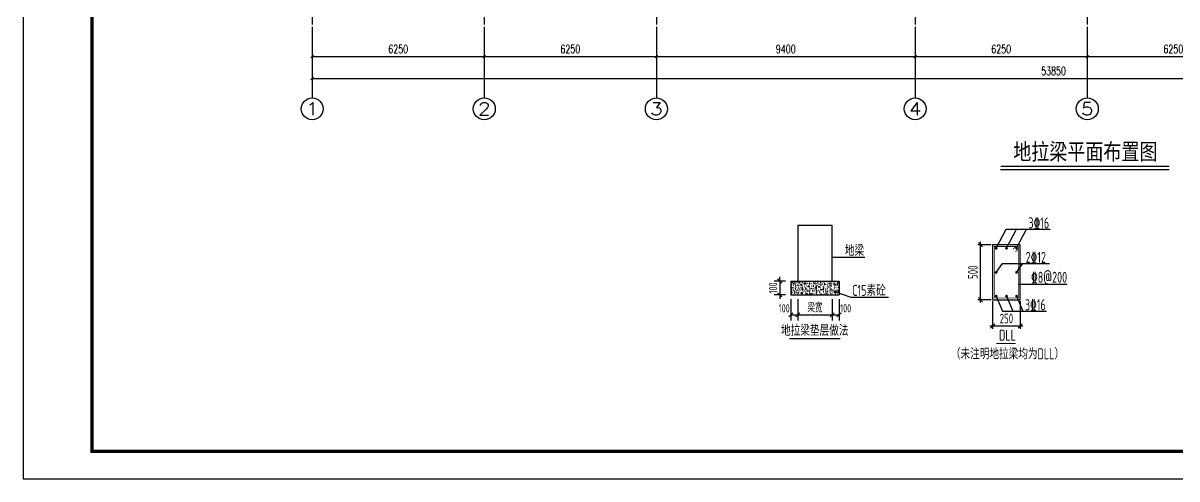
# Model space of a CAD drawing. Extents: x -441005 to 725361, y -182459 to 319313.
# Drawn here: x -196000 to -154094, y -86950 to -70382 of the extents above; entities that cross this region are included whole.
import ezdxf
from ezdxf.enums import TextEntityAlignment as Align

# ---------------------------------------------------------------- set-up
doc = ezdxf.new("R2010")
doc.units = 0
doc.header["$LTSCALE"] = 100
doc.linetypes.add('DOTE', pattern=[2.42, 2, -0.2, 0.02, -0.2])
doc.layers.get('0').update_dxf_attribs({"linetype": 'CONTINUOUS'})
doc.layers.get('Defpoints').update_dxf_attribs({"linetype": 'CONTINUOUS'})
for name, color, linetype in [('AXIS', 3, 'CONTINUOUS'), ('AXIS_TEXT', 7, 'CONTINUOUS'), ('DIM', 3, 'CONTINUOUS'), ('DOTE', 8, 'DOTE'), ('D大样&索引', 7, 'CONTINUOUS'), ('REIN', 1, 'CONTINUOUS'), ('S说明&图名', 4, 'CONTINUOUS'), ('图框', 7, 'CONTINUOUS')]:
    doc.layers.add(name, color=color, linetype=linetype)
doc.styles.add('_TCH_AXIS', font='COMPLEX', dxfattribs={"bigfont": 'GBCBIG'})
doc.styles.add('_TCH_DIM_T3', font='simplex_.ttf', dxfattribs={"width": 0.705882, "bigfont": 'GBCBIG'})
doc.styles.add('COMPLEX', font='COMPLEX')
doc.styles.add('HZFS', font='romanc.shx', dxfattribs={"bigfont": 'dxfs.shx'})
doc.styles.add('STK', font='simhei_1.ttf')
doc.styles.add('TSSD_Rein', font='Tssdeng.shx', dxfattribs={"width": 0.7, "bigfont": '1.shx'})
doc.dimstyles.new('100x5', dxfattribs={"dimscale": 0, "dimtxt": 300, "dimasz": 150, "dimexe": 200, "dimexo": 300, "dimgap": 90, "dimtad": 1, "dimdec": 0, "dimlfac": 0.2, "dimzin": 12, "dimdsep": 46, "dimtxsty": 'HZFS', "dimblk1": 'OBLIQUE', "dimblk2": 'OBLIQUE', "dimsah": 1, "dimcen": 0, "dimclrd": 256, "dimclre": 256, "dimclrt": 256, "dimadec": 0, "dimazin": 0, "dimtfac": 1, "dimtdec": 0, "dimtix": 1, "dimtmove": 2, "dimatfit": 3, "dimldrblk": 'OBLIQUE', "dimfxl": 0, "dimtolj": 1, "dimtzin": 0, "dimarcsym": 0})
doc.dimstyles.new('_TCH_ARCH&&100', dxfattribs={"dimtxt": 297.5, "dimasz": 100, "dimexe": 250, "dimexo": 300, "dimgap": 126.25, "dimtad": 1, "dimdec": 0, "dimzin": 0, "dimdsep": 46, "dimtxsty": '_TCH_DIM_T3', "dimblk": 'ARCHTICK', "dimcen": 0.09, "dimclrt": 7, "dimazin": 2, "dimtfac": 1, "dimtdec": 0, "dimtix": 1, "dimtmove": 2, "dimatfit": 3, "dimfxl": 0, "dimtolj": 1, "dimtzin": 0, "dimarcsym": 0})
doc.dimstyles.new('TSSD_100_100$0', dxfattribs={"dimtxt": 350, "dimasz": 150, "dimexe": 100, "dimexo": 50, "dimgap": 100, "dimtad": 1, "dimdec": 0, "dimzin": 0, "dimdsep": 46, "dimtxsty": 'TSSD_Rein', "dimblk": 'OBLIQUE', "dimcen": 0, "dimdle": 100, "dimclrt": 7, "dimadec": 0, "dimazin": 0, "dimtfac": 1, "dimtdec": 0, "dimtix": 1, "dimtmove": 2, "dimatfit": 3, "dimfxl": 0, "dimtolj": 1, "dimtzin": 0, "dimarcsym": 0})

# ---------------------------------------------------------------- blocks, each defined once
blk = doc.blocks.new('_AXISO')
blk.add_circle((0, 0), 0.5)
at = {"layer": 'AXIS_TEXT', "style": 'COMPLEX', "width": 1.041667}
blk.add_attdef('A', text='', height=0.56, dxfattribs=at).set_placement((-0.25, -0.28), (0.25, -0.28), align=Align.FIT)
blk = doc.blocks.new('_ArchTick')
at = {"color": 0, "linetype": 'ByBlock', "const_width": 0.4}
blk.add_lwpolyline([(-0.5, -0.5), (0.5, 0.5)], dxfattribs=at)
blk = doc.blocks.new('*D1121')
at = {"layer": 'AXIS', "color": 0, "lineweight": -2}
for p, q in [((-185500, -70900), (-185500, -71850)), ((-179250, -70900), (-179250, -71850)), ((-185500, -71600), (-179250, -71600))]:
    blk.add_line(p, q, dxfattribs=at)
at = {"layer": 'Defpoints', "color": 0}
for p in [(-185500, -70600), (-179250, -70600), (-179250, -71600)]:
    blk.add_point(p, dxfattribs=at)
at = {"layer": 'AXIS', "color": 0, "lineweight": -2, "xscale": 100, "yscale": 100, "zscale": 100, "rotation": 180}
blk.add_blockref('_ArchTick', (-185500, -71600), dxfattribs=at)
at = {"layer": 'AXIS', "color": 0, "lineweight": -2, "xscale": 100, "yscale": 100, "zscale": 100}
blk.add_blockref('_ArchTick', (-179250, -71600), dxfattribs=at)
at = {"layer": 'AXIS', "color": 7, "insert": (-182375, -71325), "char_height": 297.5, "attachment_point": 5, "style": '_TCH_DIM_T3'}
blk.add_mtext('\\A1;6250', dxfattribs=at)
blk = doc.blocks.new('*D1122')
at = {"layer": 'AXIS', "color": 0, "lineweight": -2}
for p, q in [((-179250, -70900), (-179250, -71850)), ((-173000, -70900), (-173000, -71850)), ((-179250, -71600), (-173000, -71600))]:
    blk.add_line(p, q, dxfattribs=at)
at = {"layer": 'Defpoints', "color": 0}
for p in [(-179250, -70600), (-173000, -70600), (-173000, -71600)]:
    blk.add_point(p, dxfattribs=at)
at = {"layer": 'AXIS', "color": 0, "lineweight": -2, "xscale": 100, "yscale": 100, "zscale": 100, "rotation": 180}
blk.add_blockref('_ArchTick', (-179250, -71600), dxfattribs=at)
at = {"layer": 'AXIS', "color": 0, "lineweight": -2, "xscale": 100, "yscale": 100, "zscale": 100}
blk.add_blockref('_ArchTick', (-173000, -71600), dxfattribs=at)
at = {"layer": 'AXIS', "color": 7, "insert": (-176125, -71325), "char_height": 297.5, "attachment_point": 5, "style": '_TCH_DIM_T3'}
blk.add_mtext('\\A1;6250', dxfattribs=at)
blk = doc.blocks.new('*D1123')
at = {"layer": 'AXIS', "color": 0, "lineweight": -2}
for p, q in [((-173000, -70900), (-173000, -71850)), ((-163600, -70900), (-163600, -71850)), ((-173000, -71600), (-163600, -71600))]:
    blk.add_line(p, q, dxfattribs=at)
at = {"layer": 'Defpoints', "color": 0}
for p in [(-173000, -70600), (-163600, -70600), (-163600, -71600)]:
    blk.add_point(p, dxfattribs=at)
at = {"layer": 'AXIS', "color": 0, "lineweight": -2, "xscale": 100, "yscale": 100, "zscale": 100, "rotation": 180}
blk.add_blockref('_ArchTick', (-173000, -71600), dxfattribs=at)
at = {"layer": 'AXIS', "color": 0, "lineweight": -2, "xscale": 100, "yscale": 100, "zscale": 100}
blk.add_blockref('_ArchTick', (-163600, -71600), dxfattribs=at)
at = {"layer": 'AXIS', "color": 7, "insert": (-168300, -71325), "char_height": 297.5, "attachment_point": 5, "style": '_TCH_DIM_T3'}
blk.add_mtext('\\A1;9400', dxfattribs=at)
blk = doc.blocks.new('*D1124')
at = {"layer": 'AXIS', "color": 0, "lineweight": -2}
for p, q in [((-163600, -70900), (-163600, -71850)), ((-157350, -70900), (-157350, -71850)), ((-163600, -71600), (-157350, -71600))]:
    blk.add_line(p, q, dxfattribs=at)
at = {"layer": 'Defpoints', "color": 0}
for p in [(-163600, -70600), (-157350, -70600), (-157350, -71600)]:
    blk.add_point(p, dxfattribs=at)
at = {"layer": 'AXIS', "color": 0, "lineweight": -2, "xscale": 100, "yscale": 100, "zscale": 100, "rotation": 180}
blk.add_blockref('_ArchTick', (-163600, -71600), dxfattribs=at)
at = {"layer": 'AXIS', "color": 0, "lineweight": -2, "xscale": 100, "yscale": 100, "zscale": 100}
blk.add_blockref('_ArchTick', (-157350, -71600), dxfattribs=at)
at = {"layer": 'AXIS', "color": 7, "insert": (-160475, -71325), "char_height": 297.5, "attachment_point": 5, "style": '_TCH_DIM_T3'}
blk.add_mtext('\\A1;6250', dxfattribs=at)
blk = doc.blocks.new('*D1125')
at = {"layer": 'AXIS', "color": 0, "lineweight": -2}
for p, q in [((-157350, -70900), (-157350, -71850)), ((-151100, -70900), (-151100, -71850)), ((-157350, -71600), (-151100, -71600))]:
    blk.add_line(p, q, dxfattribs=at)
at = {"layer": 'Defpoints', "color": 0}
for p in [(-157350, -70600), (-151100, -70600), (-151100, -71600)]:
    blk.add_point(p, dxfattribs=at)
at = {"layer": 'AXIS', "color": 0, "lineweight": -2, "xscale": 100, "yscale": 100, "zscale": 100, "rotation": 180}
blk.add_blockref('_ArchTick', (-157350, -71600), dxfattribs=at)
at = {"layer": 'AXIS', "color": 0, "lineweight": -2, "xscale": 100, "yscale": 100, "zscale": 100}
blk.add_blockref('_ArchTick', (-151100, -71600), dxfattribs=at)
at = {"layer": 'AXIS', "color": 7, "insert": (-154225, -71325), "char_height": 297.5, "attachment_point": 5, "style": '_TCH_DIM_T3'}
blk.add_mtext('\\A1;6250', dxfattribs=at)
blk = doc.blocks.new('*D1133')
at = {"layer": 'AXIS', "color": 0, "lineweight": -2}
for p, q in [((-185500, -70900), (-185500, -72650)), ((-131650, -70900), (-131650, -72650)), ((-185500, -72400), (-131650, -72400))]:
    blk.add_line(p, q, dxfattribs=at)
at = {"layer": 'Defpoints', "color": 0}
for p in [(-185500, -70600), (-131650, -70600), (-131650, -72400)]:
    blk.add_point(p, dxfattribs=at)
at = {"layer": 'AXIS', "color": 0, "lineweight": -2, "xscale": 100, "yscale": 100, "zscale": 100, "rotation": 180}
blk.add_blockref('_ArchTick', (-185500, -72400), dxfattribs=at)
at = {"layer": 'AXIS', "color": 0, "lineweight": -2, "xscale": 100, "yscale": 100, "zscale": 100}
blk.add_blockref('_ArchTick', (-131650, -72400), dxfattribs=at)
at = {"layer": 'AXIS', "color": 7, "insert": (-158575, -72125), "char_height": 297.5, "attachment_point": 5, "style": '_TCH_DIM_T3'}
blk.add_mtext('\\A1;53850', dxfattribs=at)
blk = doc.blocks.new('_OBLIQUE')
at = {"color": 0, "linetype": 'ByBlock'}
blk.add_line((-0.5, -0.5), (0.5, 0.5), dxfattribs=at)
blk = doc.blocks.new('*D1143')
at = {"layer": 'Defpoints', "color": 0}
for p in [(-166615, -80122), (-166365, -80122), (-166365, -80988)]:
    blk.add_point(p, dxfattribs=at)
at = {"layer": 'D大样&索引', "lineweight": -2}
for p, q in [((-166615, -80422), (-166615, -81188)), ((-166365, -80422), (-166365, -81188)), ((-166615, -80988), (-166365, -80988))]:
    blk.add_line(p, q, dxfattribs=at)
at = {"layer": 'D大样&索引', "lineweight": -2, "xscale": 150, "yscale": 150, "zscale": 150, "rotation": 180}
blk.add_blockref('_OBLIQUE', (-166615, -80988), dxfattribs=at)
at = {"layer": 'D大样&索引', "lineweight": -2, "xscale": 150, "yscale": 150, "zscale": 150}
blk.add_blockref('_OBLIQUE', (-166365, -80988), dxfattribs=at)
at = {"layer": 'D大样&索引', "insert": (-166123, -80748), "char_height": 300, "attachment_point": 5, "style": 'TSSD_Rein'}
blk.add_mtext('\\A1;\\A1;100', dxfattribs=at)
blk = doc.blocks.new('*D1144')
at = {"layer": 'Defpoints', "color": 0}
for p in [(-167865, -80122), (-166615, -80122), (-166615, -80988)]:
    blk.add_point(p, dxfattribs=at)
at = {"layer": 'D大样&索引', "lineweight": -2}
for p, q in [((-167865, -80422), (-167865, -81188)), ((-166615, -80422), (-166615, -81188)), ((-167865, -80988), (-166615, -80988))]:
    blk.add_line(p, q, dxfattribs=at)
at = {"layer": 'D大样&索引', "lineweight": -2, "xscale": 150, "yscale": 150, "zscale": 150, "rotation": 180}
blk.add_blockref('_OBLIQUE', (-167865, -80988), dxfattribs=at)
at = {"layer": 'D大样&索引', "lineweight": -2, "xscale": 150, "yscale": 150, "zscale": 150}
blk.add_blockref('_OBLIQUE', (-166615, -80988), dxfattribs=at)
at = {"layer": 'D大样&索引', "insert": (-167240, -80748), "char_height": 300, "attachment_point": 5, "style": 'TSSD_Rein'}
blk.add_mtext('\\A1;梁宽', dxfattribs=at)
blk = doc.blocks.new('*D1145')
at = {"layer": 'Defpoints', "color": 0}
for p in [(-168115, -80122), (-167865, -80122), (-167865, -80988)]:
    blk.add_point(p, dxfattribs=at)
at = {"layer": 'D大样&索引', "lineweight": -2}
for p, q in [((-168115, -80422), (-168115, -81188)), ((-167865, -80422), (-167865, -81188)), ((-168115, -80988), (-167865, -80988))]:
    blk.add_line(p, q, dxfattribs=at)
at = {"layer": 'D大样&索引', "lineweight": -2, "xscale": 150, "yscale": 150, "zscale": 150, "rotation": 180}
blk.add_blockref('_OBLIQUE', (-168115, -80988), dxfattribs=at)
at = {"layer": 'D大样&索引', "lineweight": -2, "xscale": 150, "yscale": 150, "zscale": 150}
blk.add_blockref('_OBLIQUE', (-167865, -80988), dxfattribs=at)
at = {"layer": 'D大样&索引', "insert": (-168357, -80748), "char_height": 300, "attachment_point": 5, "style": 'TSSD_Rein'}
blk.add_mtext('\\A1;\\A1;100', dxfattribs=at)
blk = doc.blocks.new('*D1146')
at = {"layer": 'Defpoints', "color": 0}
for p in [(-168014, -79758), (-168520, -80258), (-168014, -80258)]:
    blk.add_point(p, dxfattribs=at)
at = {"layer": 'D大样&索引', "lineweight": -2}
for p, q in [((-168520, -79758), (-168520, -79608)), ((-168314, -79758), (-168720, -79758)), ((-168520, -79758), (-168520, -80258)), ((-168314, -80258), (-168720, -80258)), ((-168520, -80258), (-168520, -80408))]:
    blk.add_line(p, q, dxfattribs=at)
at = {"layer": 'D大样&索引', "lineweight": -2, "xscale": 150, "yscale": 150, "zscale": 150}
for p, rotation in [((-168520, -79758), 270), ((-168520, -80258), 90)]:
    blk.add_blockref('_OBLIQUE', p, dxfattribs=dict(at, rotation=rotation))
at = {"layer": 'D大样&索引', "insert": (-168760, -80008), "char_height": 300, "attachment_point": 5, "rotation": 90, "style": 'TSSD_Rein'}
blk.add_mtext('\\A1;100', dxfattribs=at)
blk = doc.blocks.new('*D1147')
at = {"layer": 'Defpoints', "color": 0}
for p in [(-160787, -80437), (-159787, -80437), (-160787, -81394)]:
    blk.add_point(p, dxfattribs=at)
at = {"layer": 'DIM', "color": 0, "lineweight": -2}
for p, q in [((-160787, -80487), (-160787, -81494)), ((-159787, -80487), (-159787, -81494)), ((-159687, -81394), (-160887, -81394))]:
    blk.add_line(p, q, dxfattribs=at)
at = {"layer": 'DIM', "color": 0, "lineweight": -2, "xscale": 150, "yscale": 150, "zscale": 150, "rotation": 180}
blk.add_blockref('_OBLIQUE', (-160787, -81394), dxfattribs=at)
at = {"layer": 'DIM', "color": 0, "lineweight": -2, "xscale": 150, "yscale": 150, "zscale": 150}
blk.add_blockref('_OBLIQUE', (-159787, -81394), dxfattribs=at)
at = {"layer": 'DIM', "color": 7, "insert": (-160287, -81119), "char_height": 350, "attachment_point": 5, "style": 'TSSD_Rein'}
blk.add_mtext('\\A1;250', dxfattribs=at)
blk = doc.blocks.new('*D1148')
at = {"layer": 'Defpoints', "color": 0}
for p in [(-161229, -78437), (-160787, -78437), (-160787, -80437)]:
    blk.add_point(p, dxfattribs=at)
at = {"layer": 'DIM', "color": 0, "lineweight": -2}
for p, q in [((-161229, -80537), (-161229, -78337)), ((-160837, -78437), (-161329, -78437)), ((-160837, -80437), (-161329, -80437))]:
    blk.add_line(p, q, dxfattribs=at)
at = {"layer": 'DIM', "color": 0, "lineweight": -2, "xscale": 150, "yscale": 150, "zscale": 150}
for p, rotation in [((-161229, -78437), 90), ((-161229, -80437), 270)]:
    blk.add_blockref('_OBLIQUE', p, dxfattribs=dict(at, rotation=rotation))
at = {"layer": 'DIM', "color": 7, "insert": (-161504, -79437), "char_height": 350, "attachment_point": 5, "rotation": 90, "style": 'TSSD_Rein'}
blk.add_mtext('\\A1;500', dxfattribs=at)
blk = doc.blocks.new('A2+1_2')
at = {"layer": '图框'}
blk.add_lwpolyline([(0, 0), (89100, 0), (89100, 42000), (0, 42000)], close=True, dxfattribs=at)
at = {"layer": '图框', "const_width": 120}
blk.add_lwpolyline([(2500, 1000), (88100, 1000), (88100, 41000), (2500, 41000)], close=True, dxfattribs=at)

msp = doc.modelspace()

# ---------------------------------------------------------------- hatches: boundary and pattern name
at = {"layer": 'D大样&索引'}
h = msp.add_hatch(dxfattribs=at)
h.set_pattern_fill('AR-CONC', color=256, style=0)
h.set_pattern_definition([(50, (-1389612.78, 327842.7), (182.184669, -15.939086), [19.05, -209.55]), (355, (-1389612.78, 327842.7), (-35.242826, 191.056643), [15.24, -167.64]), (100.451, (-1389597.6, 327841.38), (146.942502, 175.116688), [16.19, -178.09]), (46.1842, (-1389612.78, 327893.5), (271.07904, -42.042328), [28.575, -314.325]), (96.6356, (-1389590.2, 327890), (237.404234, 247.425556), [24.285, -267.135]), (351.184, (-1389612.78, 327893.5), (237.404606, 247.42512), [22.86, -251.46]), (21, (-1389587.38, 327880.8), (151.61488, -102.265519), [19.05, -209.55]), (326, (-1389587.38, 327880.8), (61.802028, 184.187966), [15.24, -167.64]), (71.4514, (-1389574.74, 327872.28), (213.41649, 81.922858), [16.19, -178.09]), (37.5, (-1389612.78, 327842.707), (3.0886033, 84.555039), [0, -165.608, 0, -170.18, 0, -168.275]), (7.5, (-1389612.78, 327842.71), (66.8196625, 100.180575), [0, -97.028, 0, -161.798, 0, -64.135]), (327.5, (-1389669.42, 327842.707), (135.590595, -5.728744), [0, -63.5, 0, -198.12, 0, -262.89]), (317.5, (-1389694.82, 327842.71), (148.129181, 25.426491), [0, -82.55, 0, -131.572, 0, -186.69])])
h.paths.add_polyline_path([(-166365, -80258.1), (-166365, -79758.1), (-168115, -79758.1), (-168115, -80258.1)])

# ---------------------------------------------------------------- linework, layer by layer
at = {"layer": 'AXIS'}
for p, q in [((-185500, -70600), (-185500, -73100)), ((-179250, -70600), (-179250, -73100)), ((-173000, -70600), (-173000, -73100)), ((-163600, -70600), (-163600, -73100)), ((-157350, -70600), (-157350, -73100))]:
    msp.add_line(p, q, dxfattribs=at)
at = {"layer": 'DOTE', "ltscale": 2}
for p, q in [((-185500, -53100), (-185500, -70600)), ((-179250, -53100), (-179250, -70600)), ((-173000, -53100), (-173000, -70600)), ((-163600, -53100), (-163600, -70600)), ((-157350, -53100), (-157350, -70600))]:
    msp.add_line(p, q, dxfattribs=at)
at = {"layer": 'D大样&索引', "color": 2}
for p, q in [((-167865, -77744.9), (-167865, -79758.1)), ((-166615, -79758.1), (-166615, -77744.9)), ((-168115, -79758.1), (-166365, -79758.1)), ((-168115, -79758.1), (-168115, -80258.1)), ((-166365, -79758.1), (-166365, -80258.1)), ((-168115, -80258.1), (-166365, -80258.1))]:
    msp.add_line(p, q, dxfattribs=at)
at = {"layer": 'D大样&索引'}
for p, q in [((-160657.5, -78567.5), (-160300, -77875)), ((-160300, -77875), (-158700, -77875)), ((-160282.5, -78567.5), (-159925, -77875)), ((-159917.5, -78567.5), (-159560, -77875)), ((-166615, -78896.2), (-165424.5, -78896.2)), ((-160657.5, -79442.5), (-160425, -79125)), ((-160425, -79125), (-158725, -79125)), ((-159917.5, -79442.5), (-159685, -79125)), ((-159852.5, -79875), (-158075, -79875)), ((-166527.1, -80143.8), (-165938.3, -80345.5)), ((-165938.3, -80345.5), (-164563.6, -80345.5)), ((-160657.5, -80307.5), (-160425, -80850)), ((-160282.5, -80307.5), (-160050, -80850)), ((-159917.5, -80307.5), (-159685, -80850)), ((-160425, -80850), (-158825, -80850))]:
    msp.add_line(p, q, dxfattribs=at)
at = {"layer": 'D大样&索引', "color": 2}
msp.add_lwpolyline([(-166615, -77744.9), (-167865, -77744.9)], dxfattribs=at)
at = {"layer": 'D大样&索引'}
msp.add_lwpolyline([(-160787.5, -80437.5), (-159787.5, -80437.5), (-159787.5, -78437.5), (-160787.5, -78437.5)], close=True, dxfattribs=at)
at = {"layer": 'D大样&索引', "const_width": 42}
for points in [[(-168167.1, -81854), (-166321.8, -81854)], [(-160650, -82029), (-159950, -82029)]]:
    msp.add_lwpolyline(points, dxfattribs=at)
at = {"layer": 'REIN', "const_width": 30}
msp.add_lwpolyline([(-160048.3, -78606.4), (-159944.4, -78502.5), (-159852.5, -78502.5), (-159852.5, -80372.5), (-160722.5, -80372.5), (-160722.5, -78502.5), (-159852.5, -78502.5), (-159852.5, -78594.4), (-159956.4, -78698.3)], dxfattribs=at)
at = {"layer": 'REIN', "const_width": 50}
for points in [[(-160682.5, -78567.5, 1), (-160632.5, -78567.5, 1)], [(-160307.5, -78567.5, 1), (-160257.5, -78567.5, 1)], [(-159942.5, -78567.5, 1), (-159892.5, -78567.5, 1)], [(-160682.5, -79442.5, 1), (-160632.5, -79442.5, 1)], [(-159942.5, -79442.5, 1), (-159892.5, -79442.5, 1)], [(-160682.5, -80307.5, 1), (-160632.5, -80307.5, 1)], [(-160307.5, -80307.5, 1), (-160257.5, -80307.5, 1)], [(-159942.5, -80307.5, 1), (-159892.5, -80307.5, 1)]]:
    msp.add_lwpolyline(points, format="xyb", close=True, dxfattribs=at)
at = {"layer": 'S说明&图名'}
msp.add_line((-160497.2, -75700), (-154371.1, -75700), dxfattribs=at)
msp.add_lwpolyline([(-160497.2, -75592, 45, 45, 0), (-154371.1, -75592, 0, 0, 0)], format="xyseb", dxfattribs=at)

# ---------------------------------------------------------------- block references
msp.add_blockref('A2+1_2', (-196000, -86950))
at = {"layer": 'AXIS'}
ref = msp.add_blockref('_AXISO', (-185500, -73500), dxfattribs=dict(at, xscale=800, yscale=800, zscale=800))
ref.add_attrib('A', '1', dxfattribs={"layer": 'AXIS_TEXT', "height": 452.5, "style": '_TCH_AXIS', "width": 2.333333}).set_placement((-185726.3, -73726.3), (-185273.7, -73726.3), align=Align.FIT)
ref = msp.add_blockref('_AXISO', (-179250, -73500), dxfattribs=dict(at, xscale=800, yscale=800, zscale=800))
ref.add_attrib('A', '2', dxfattribs={"layer": 'AXIS_TEXT', "height": 452.5, "style": '_TCH_AXIS', "width": 1.5}).set_placement((-179476.3, -73726.3), (-179023.7, -73726.3), align=Align.FIT)
ref = msp.add_blockref('_AXISO', (-173000, -73500), dxfattribs=dict(at, xscale=800, yscale=800, zscale=800))
ref.add_attrib('A', '3', dxfattribs={"layer": 'AXIS_TEXT', "height": 452.5, "style": '_TCH_AXIS', "width": 1.5}).set_placement((-173226.3, -73726.3), (-172773.7, -73726.3), align=Align.FIT)
ref = msp.add_blockref('_AXISO', (-163600, -73500), dxfattribs=dict(at, xscale=800, yscale=800, zscale=800))
ref.add_attrib('A', '4', dxfattribs={"layer": 'AXIS_TEXT', "height": 452.5, "style": '_TCH_AXIS', "width": 1.3125}).set_placement((-163826.3, -73726.3), (-163373.7, -73726.3), align=Align.FIT)
ref = msp.add_blockref('_AXISO', (-157350, -73500), dxfattribs=dict(at, xscale=800, yscale=800, zscale=800))
ref.add_attrib('A', '5', dxfattribs={"layer": 'AXIS_TEXT', "height": 452.5, "style": '_TCH_AXIS', "width": 1.5}).set_placement((-157576.3, -73726.3), (-157123.7, -73726.3), align=Align.FIT)

# ---------------------------------------------------------------- texts
at = {"layer": 'D大样&索引', "style": 'TSSD_Rein', "width": 0.7}
for s, p in [('3%%13216', (-159487.6, -77846.8)), ('地梁', (-166154.2, -78847.5)), ('2%%13212', (-159587.6, -79096.8)), ('%%1328@200', (-159387.6, -79821.8)), ('C15素砼', (-165887.6, -80296.8)), ('3%%13216', (-159612.6, -80821.8))]:
    msp.add_text(s, height=400, dxfattribs=at).set_placement(p)
for s, p in [('地拉梁垫层做法', (-167247.2, -81751.1)), ('DLL', (-160247.2, -81926.1)), ('（未注明地拉梁均为DLL）', (-160247.2, -82601.1))]:
    msp.add_text(s, height=400, dxfattribs=at).set_placement(p, align=Align.CENTER)
at = {"layer": 'S说明&图名', "color": 7, "linetype": 'Continuous', "style": 'STK', "width": 0.8}
msp.add_text('地拉梁平面布置图', height=600, dxfattribs=at).set_placement((-157419.2, -75353.9), align=Align.CENTER)

# ---------------------------------------------------------------- dimensions: what is measured, and where the dimension line sits
at = {"layer": 'AXIS'}
for p1, p2, distance, picture, middle in [((-185500, -70600), (-179250, -70600), -1000, '*D1121', (-182375, -71325)), ((-185500, -70600), (-131650, -70600), -1800, '*D1133', (-158575, -72125)), ((-179250, -70600), (-173000, -70600), -1000, '*D1122', (-176125, -71325)), ((-173000, -70600), (-163600, -70600), -1000, '*D1123', (-168300, -71325)), ((-163600, -70600), (-157350, -70600), -1000, '*D1124', (-160475, -71325)), ((-157350, -70600), (-151100, -70600), -1000, '*D1125', (-154225, -71325))]:
    dim = msp.add_aligned_dim(p1=p1, p2=p2, distance=distance, dimstyle='_TCH_ARCH&&100', dxfattribs=at)
    dim.commit()
    dim.dimension.update_dxf_attribs({"geometry": picture, "text_midpoint": middle})
at = {"layer": 'DIM'}
dim = msp.add_linear_dim(base=(-161229, -78437.5), p1=(-160787.5, -80437.5), p2=(-160787.5, -78437.5), angle=90, text='500', dimstyle='TSSD_100_100$0', dxfattribs=at)
dim.commit()
dim.dimension.update_dxf_attribs({"geometry": '*D1148', "text_midpoint": (-161504, -79437.5)})
dim = msp.add_linear_dim(base=(-160787.5, -81394.4), p1=(-159787.5, -80437.5), p2=(-160787.5, -80437.5), text='250', dimstyle='TSSD_100_100$0', dxfattribs=at)
dim.commit()
dim.dimension.update_dxf_attribs({"geometry": '*D1147', "text_midpoint": (-160287.5, -81119.4)})
at = {"layer": 'D大样&索引'}
dim = msp.add_linear_dim(base=(-168519.6, -80258.1), p1=(-168014.3, -79758.1), p2=(-168014.3, -80258.1), angle=90, dimstyle='100x5', override={"dimscale": 1, "dimtxsty": 'TSSD_Rein'}, dxfattribs=at)
dim.commit()
dim.dimension.update_dxf_attribs({"geometry": '*D1146', "text_midpoint": (-168759.6, -80008.1)})
for base, p1, p2, picture, middle in [((-167865, -80987.8), (-168115, -80122.3), (-167865, -80122.3), '*D1145', (-168356.9, -80747.8)), ((-166365, -80987.8), (-166615, -80122.3), (-166365, -80122.3), '*D1143', (-166123.1, -80747.8))]:
    dim = msp.add_linear_dim(base=base, p1=p1, p2=p2, text='\\A1;100', dimstyle='100x5', override={"dimscale": 1, "dimtxsty": 'TSSD_Rein'}, dxfattribs=at)
    dim.commit()
    dim.dimension.update_dxf_attribs({"geometry": picture, "text_midpoint": middle, "dimtype": 160})
dim = msp.add_linear_dim(base=(-166615, -80987.8), p1=(-167865, -80122.3), p2=(-166615, -80122.3), text='梁宽', dimstyle='100x5', override={"dimscale": 1, "dimtxsty": 'TSSD_Rein'}, dxfattribs=at)
dim.commit()
dim.dimension.update_dxf_attribs({"geometry": '*D1144', "text_midpoint": (-167240, -80747.8)})

doc.saveas('drawing.dxf')
